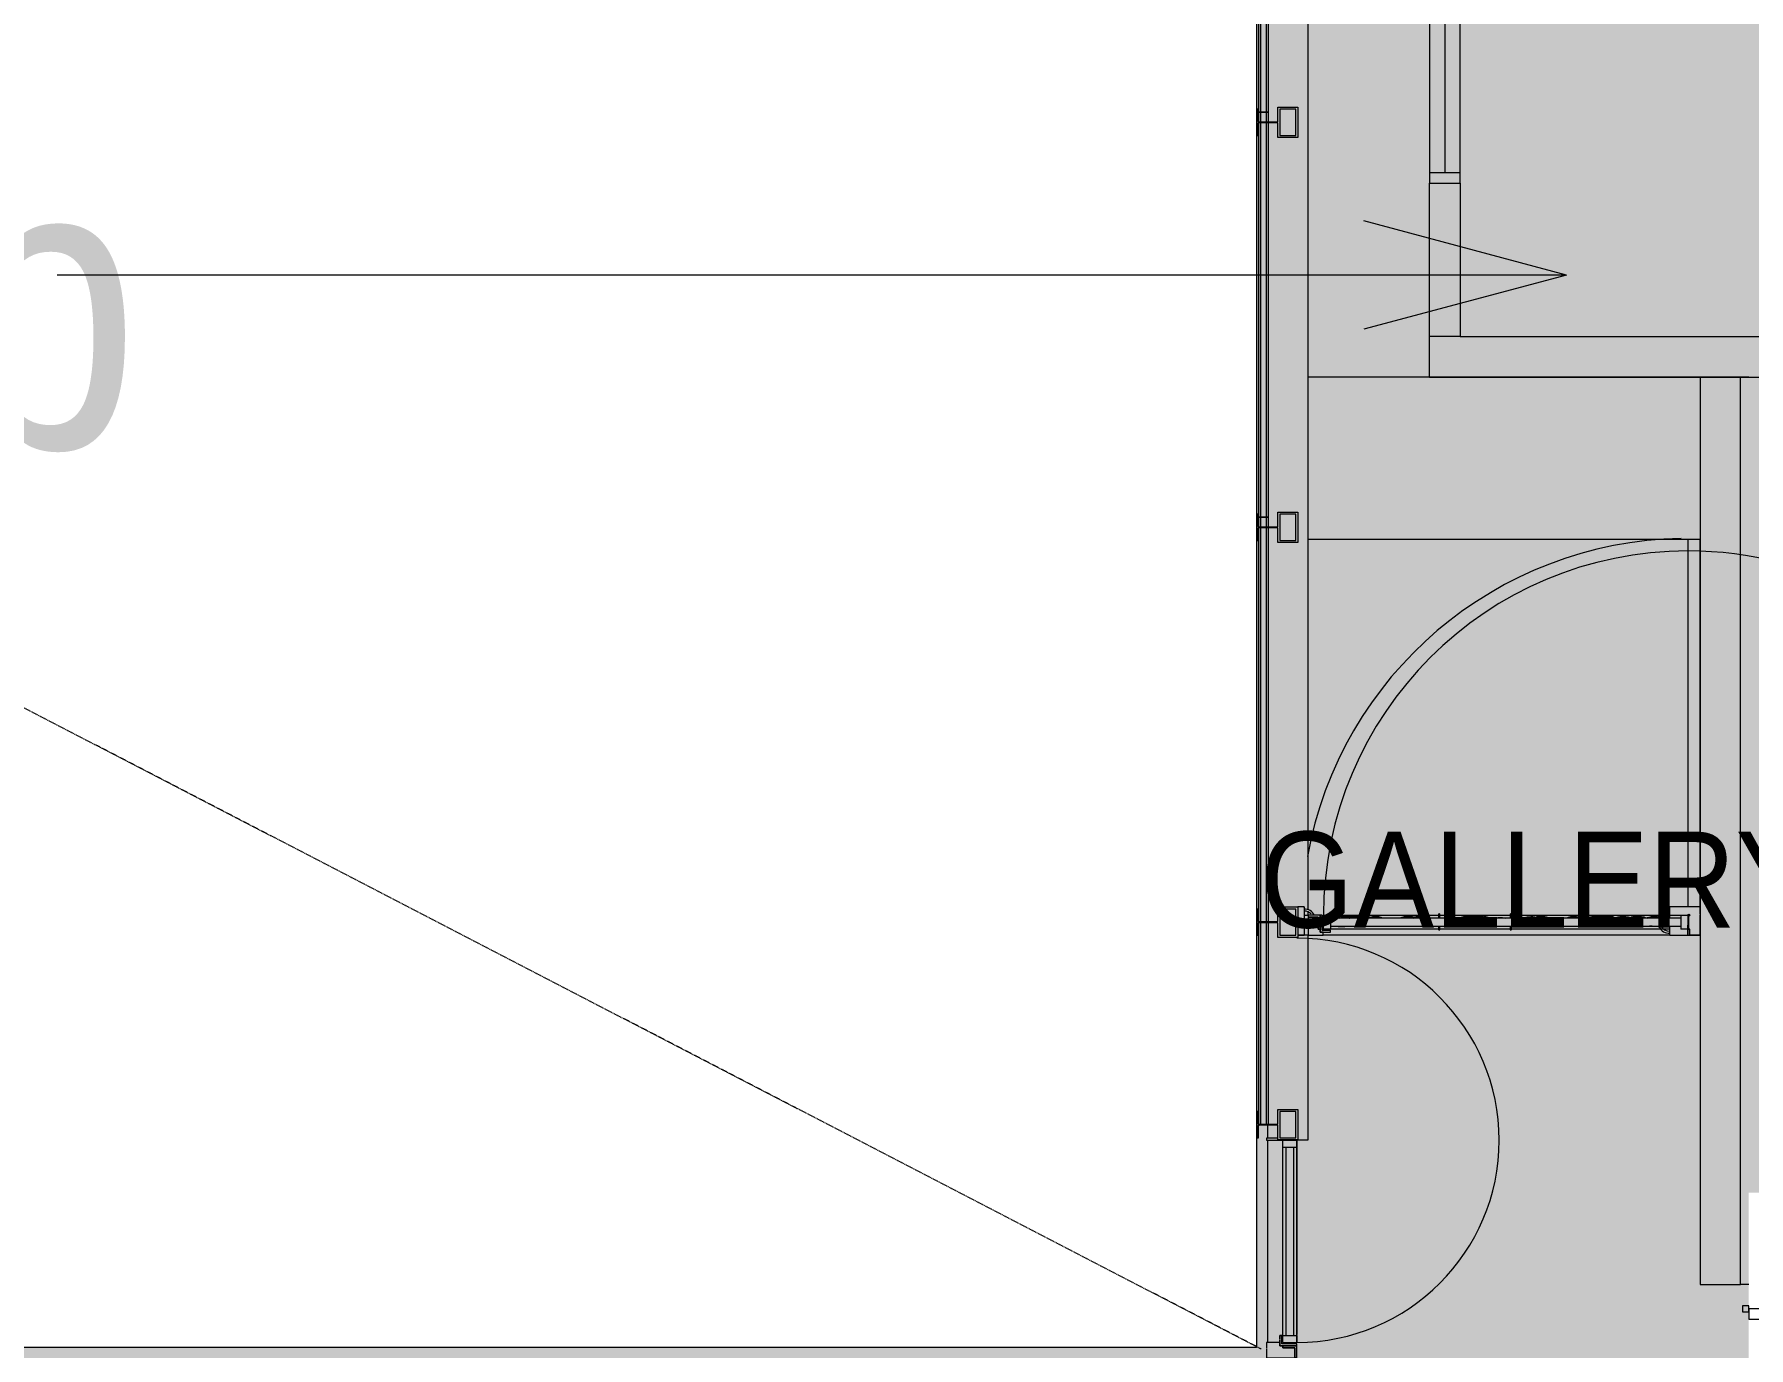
# Model space of a CAD drawing. Header units: millimetres. Extents: x 15878 to 679837, y -72324 to 391440.
# Drawn here: x 66727 to 75189, y 11631 to 18117 of the extents above; entities that cross this region are included whole.
import ezdxf

# ---------------------------------------------------------------- set-up
doc = ezdxf.new("R2010")
doc.units = ezdxf.units.MM
doc.linetypes.add('Hidden', pattern=[7.14375, 4.7625, -2.38125])
for name, color, linetype, lineweight in [('A-DETL', 90, 'Continuous', 5), ('A-DETL-GENF', 92, 'Continuous', 5), ('A-DETL-THIN', 151, 'Continuous', 5), ('A-DOOR', 31, 'Continuous', 5), ('A-DOOR-FRAM', 31, 'Continuous', 5), ('A-FLOR', 192, 'Continuous', 5), ('A-FLOR-HRAL', 11, 'Continuous', 5), ('A-GENM', 13, 'Continuous', 5), ('A-GLAZ', 151, 'Continuous', 5), ('A-WALL', 113, 'Continuous', 5), ('G-ANNO-TEXT', 231, 'Continuous', 5)]:
    doc.layers.add(name, color=color, linetype=linetype, lineweight=lineweight)
doc.styles.add('Swis721 BT', font='swiss.ttf', dxfattribs={"width": 0.9, "height": 473.035439})
doc.styles.add('Swis721 BT_1', font='swiss.ttf', dxfattribs={"width": 0.85, "height": 1419.106317})

# ---------------------------------------------------------------- blocks, each defined once
blk = doc.blocks.new('DLN-Double Door__X03_ - _M32_1800 x 2000 _WH_-16954925-1_F')
at = {"layer": 'A-DOOR', "color": 253}
for p, q in [((-850, -150), (-900, -150)), ((-900, -150), (-900, -1050)), ((-850, -1050), (-850, -150)), ((850, -150), (900, -150)), ((850, -1050), (850, -150)), ((900, -150), (900, -1050)), ((-900, -1050), (-850, -1050)), ((900, -1050), (850, -1050))]:
    blk.add_line(p, q, dxfattribs=at)
for centre, start, end in [((-900, -150), 270, 359.99228), ((900, -150), 179.5, 180.00772), ((-900, -150), 359.99228, 0.5), ((900, -150), 180.00772, 270)]:
    blk.add_arc(centre, 900, start, end, dxfattribs=at)
at = {"layer": 'A-DOOR-FRAM', "color": 253}
for p, q in [((-910, 180), (-940, 180)), ((-940, 180), (-940, 150)), ((-910, 150), (-910, 180)), ((940, 180), (910, 180)), ((910, 180), (910, 150)), ((940, 150), (940, 180)), ((-940, 150), (-910, 150)), ((-875, 150), (-925, 150)), ((-925, 150), (-925, -150)), ((-875, -100), (-875, 150)), ((875, 150), (875, -100)), ((925, 150), (875, 150)), ((910, 150), (940, 150)), ((925, -150), (925, 150)), ((-910, -150), (-940, -150)), ((-940, -150), (-940, -180)), ((-925, -150), (-900, -150)), ((-910, -180), (-910, -150)), ((-900, -150), (-900, -100)), ((-900, -100), (-875, -100)), ((875, -100), (900, -100)), ((900, -100), (900, -150)), ((900, -150), (925, -150)), ((940, -150), (910, -150)), ((910, -150), (910, -180)), ((940, -180), (940, -150)), ((-940, -180), (-910, -180)), ((910, -180), (940, -180))]:
    blk.add_line(p, q, dxfattribs=at)
blk = doc.blocks.new('DLN_Window_Nx1_ - 4700 x 2000 _WH_-5937139-1_F')
at = {"layer": 'A-GLAZ', "color": 253}
for p, q in [((2350, 75), (-2350, 75)), ((-2350, 75), (-2350, -75)), ((-2300, -75), (-2300, 75)), ((2300, -75), (2300, 75)), ((2350, -75), (2350, 75)), ((-2350, -75), (2350, -75)), ((2300, 0), (-2300, 0))]:
    blk.add_line(p, q, dxfattribs=at)
blk = doc.blocks.new('Railing - T PROFILE-12688524-1_F')
at = {"layer": 'A-FLOR-HRAL'}
for p, q in [((8, -8.5), (3, -8.5)), ((3, -8.5), (3, -141.5)), ((8, -68.3), (8, -8.5)), ((8, -141.5), (8, -82.5)), ((105, -72.5), (12.9, -72.5)), ((13, -77.5), (105, -77.5)), ((205, 0), (105, 0)), ((105, 0), (105, -72.5)), ((105, -77.5), (105, -150)), ((115, -10), (195, -10)), ((115, -140), (115, -10)), ((195, -10), (195, -140)), ((205, -150), (205, 0)), ((3, -141.5), (8, -141.5)), ((105, -150), (205, -150)), ((195, -140), (115, -140))]:
    blk.add_line(p, q, dxfattribs=at)
for centre, start, end in [((12.9, -67.5), 189.29526, 270), ((13, -82.5), 90, 180)]:
    blk.add_arc(centre, 5, start, end, dxfattribs=at)
blk = doc.blocks.new('Railing - Railing-12128899-1_F')
at = {"extrusion": (0, 0, -1), "zscale": -1, "rotation": 180}
blk.add_blockref('Railing - T PROFILE-12688524-1_F', (-72759.3, 13657.5), dxfattribs=at)
blk = doc.blocks.new('Railing - T PROFILE-16174661-1_F')
at = {"layer": 'A-FLOR-HRAL'}
for p, q in [((8, -8.5), (3, -8.5)), ((3, -8.5), (3, -141.5)), ((8, -68.3), (8, -8.5)), ((8, -141.5), (8, -82.5)), ((105, -72.5), (12.9, -72.5)), ((13, -77.5), (105, -77.5)), ((205, 0), (105, 0)), ((105, 0), (105, -72.5)), ((105, -77.5), (105, -150)), ((115, -10), (195, -10)), ((115, -140), (115, -10)), ((195, -10), (195, -140)), ((205, -150), (205, 0)), ((3, -141.5), (8, -141.5)), ((105, -150), (205, -150)), ((195, -140), (115, -140))]:
    blk.add_line(p, q, dxfattribs=at)
for centre, start, end in [((12.9, -67.5), 189.29526, 270), ((13, -82.5), 90, 180)]:
    blk.add_arc(centre, 5, start, end, dxfattribs=at)
blk = doc.blocks.new('Railing - Railing-12128933-1_F')
at = {"layer": 'A-FLOR-HRAL'}
for p, q in [((72769.3, 15732.5), (72769.3, 13732.5)), ((72769.3, 15732.5), (72779.3, 15732.5)), ((72809.3, 15732.5), (72779.3, 15732.5)), ((72779.3, 15732.5), (72779.3, 15684.6)), ((72779.3, 15680), (72779.3, 13734.6)), ((72809.3, 15685), (72809.3, 15732.5)), ((72809.3, 15732.5), (72819.3, 15732.5)), ((72809.3, 13735), (72809.3, 15680)), ((72819.3, 15685), (72819.3, 15732.5)), ((72819.3, 13735), (72819.3, 15680)), ((72771.9, 13732.5), (72769.3, 13732.5))]:
    blk.add_line(p, q, dxfattribs=at)
at = {"extrusion": (0, 0, -1), "zscale": -1, "rotation": 180}
blk.add_blockref('Railing - T PROFILE-16174661-1_F', (-72759.3, 15607.5), dxfattribs=at)
blk = doc.blocks.new('Railing - Railing-12129025-1_F')
at = {"layer": 'A-FLOR-HRAL'}
for p, q in [((72769.3, 17732.5), (72769.3, 15732.5)), ((72769.3, 17732.5), (72779.3, 17732.5)), ((72809.3, 17732.5), (72779.3, 17732.5)), ((72779.3, 17732.5), (72779.3, 17684.6)), ((72809.3, 17685), (72809.3, 17732.5)), ((72809.3, 17732.5), (72819.3, 17732.5)), ((72819.3, 17685), (72819.3, 17732.5)), ((72779.3, 17680), (72779.3, 15732.5)), ((72809.3, 15732.5), (72809.3, 17680)), ((72819.3, 15732.5), (72819.3, 17680)), ((72779.3, 15732.5), (72769.3, 15732.5)), ((72779.3, 15732.5), (72809.3, 15732.5)), ((72819.3, 15732.5), (72809.3, 15732.5))]:
    blk.add_line(p, q, dxfattribs=at)
at = {"extrusion": (0, 0, -1), "zscale": -1, "rotation": 180}
blk.add_blockref('Railing - T PROFILE-16174661-1_F', (-72759.3, 17607.5), dxfattribs=at)
blk = doc.blocks.new('Railing - Railing-12129047-1_F')
at = {"layer": 'A-FLOR-HRAL'}
for p, q in [((72769.3, 19732.5), (72769.3, 17732.5)), ((72769.3, 19732.5), (72779.3, 19732.5)), ((72809.3, 19732.5), (72779.3, 19732.5)), ((72779.3, 19732.5), (72779.3, 19684.6)), ((72809.3, 19685), (72809.3, 19732.5)), ((72809.3, 19732.5), (72819.3, 19732.5)), ((72819.3, 19685), (72819.3, 19732.5)), ((72779.3, 19680), (72779.3, 17732.5)), ((72809.3, 17732.5), (72809.3, 19680)), ((72819.3, 17732.5), (72819.3, 19680)), ((72779.3, 17732.5), (72769.3, 17732.5)), ((72779.3, 17732.5), (72809.3, 17732.5)), ((72819.3, 17732.5), (72809.3, 17732.5))]:
    blk.add_line(p, q, dxfattribs=at)
at = {"extrusion": (0, 0, -1), "zscale": -1, "rotation": 180}
blk.add_blockref('Railing - T PROFILE-16174661-1_F', (-72759.3, 19607.5), dxfattribs=at)
blk = doc.blocks.new('DLN_Gate Door-01 - DLN_Gate Door-01-12661798-1_F')
at = {"layer": 'A-DOOR', "color": 253}
for p, q in [((-529.7, 75), (-575, 75)), ((-575, 75), (-575, -65)), ((-500, 75), (-526.5, 75)), ((-515, -5), (-515, 10)), ((-515, 10), (-500, 10)), ((-487.3, 10), (-515, 10)), ((-515, 10), (-515, -75)), ((-515, -75), (-515, 0)), ((-505, 10), (-487.3, 10)), ((-505, -75), (-505, 0)), ((-505, 0), (-484.1, 0)), ((-505, -75), (-505, 0)), ((-505, 0), (-484.1, 0)), ((-500, 10), (-500, 75)), ((-484.1, 10), (-465, 10)), ((-465, 10), (-484.1, 10)), ((-484.1, 0), (-465, 0)), ((-484.1, 0), (-465, 0)), ((-465, 10), (-465, 0)), ((-465, 0), (-465, 10)), ((500, 75), (500, 0)), ((510, 75), (500, 75)), ((500, 75), (500, -5)), ((500, -75), (500, 0)), ((500, -75), (500, 0)), ((510, 20), (510, 75)), ((-575, -65), (-525, -65)), ((-575, -75), (-575, -65)), ((-575, -65), (-525, -65)), ((-575, -65), (-575, -75)), ((-525, -65), (-575, -65)), ((-575, -75), (-515, -75)), ((-525, -5), (-515, -5)), ((-525, -65), (-525, -5)), ((-525, -65), (-525, -5)), ((-525, -5), (-515, -5)), ((-515, -5), (-525, -5)), ((-525, -5), (-525, -65)), ((-515, -75), (-515, -5)), ((-515, -75), (-505, -75)), ((-500, -5), (-484.1, -5)), ((-500, -5), (-500, -75)), ((-465, -75), (-500, -75)), ((-498.8, -75), (500, -75)), ((-482.6, -5), (-465, -5)), ((-465, -5), (465, -5)), ((-465, -5), (-465, -75)), ((465, -20), (-465, -20)), ((-465, -60), (465, -60)), ((465, -75), (-460.5, -75)), ((465, -5), (500, -5)), ((465, -5), (465, -75)), ((500, -75), (465, -75)), ((500, -5), (500, -75))]:
    blk.add_line(p, q, dxfattribs=at)
blk.add_arc((499.4, -75), 998.2, 180, 360, dxfattribs=at)
blk = doc.blocks.new('Railing - Railing-12298045-1_F')
at = {"layer": 'A-FLOR-HRAL'}
for p, q in [((72769.3, 13732.5), (72769.3, 12732.5)), ((72769.3, 13732.5), (72771.9, 13732.5)), ((72779.3, 13730), (72779.3, 12734.6)), ((72809.3, 12735), (72809.3, 13730)), ((72819.3, 12735), (72819.3, 13730)), ((72771.9, 12732.5), (72769.3, 12732.5))]:
    blk.add_line(p, q, dxfattribs=at)
blk = doc.blocks.new('Railing - T PROFILE-V157-1_F')
at = {"layer": 'A-FLOR-HRAL'}
for p, q in [((8, -8.5), (3, -8.5)), ((3, -8.5), (3, -141.5)), ((8, -68.3), (8, -8.5)), ((8, -141.5), (8, -82.5)), ((105, -72.5), (12.9, -72.5)), ((13, -77.5), (105, -77.5)), ((205, 0), (105, 0)), ((105, 0), (105, -72.5)), ((105, -77.5), (105, -150)), ((115, -10), (195, -10)), ((115, -140), (115, -10)), ((195, -10), (195, -140)), ((205, -150), (205, 0)), ((3, -141.5), (8, -141.5)), ((105, -150), (205, -150)), ((195, -140), (115, -140))]:
    blk.add_line(p, q, dxfattribs=at)
for centre, start, end in [((12.9, -67.5), 189.29526, 270), ((12.9, -67.5), 189.29526, 270), ((13, -82.5), 90, 180)]:
    blk.add_arc(centre, 5, start, end, dxfattribs=at)
blk = doc.blocks.new('Railing - Railing-12588831-1_F')
at = {"extrusion": (0, 0, -1), "zscale": -1, "rotation": 180}
blk.add_blockref('Railing - T PROFILE-V157-1_F', (-72759.3, 12657.5), dxfattribs=at)
blk = doc.blocks.new('WALL MONNT D-RING - WALL MONNT D-RING-18806796-1_F')
at = {"layer": 'A-GENM', "color": 253}
for p, q in [((-70, 1985), (-70, 1955)), ((70, 1955), (-67.6, 1955)), ((67.6, 1955), (70, 1955)), ((70, 1955), (70, 1985)), ((-17.7, 1862.5), (-15.4, 1858.1)), ((-13.6, 1867.1), (-15.1, 1861.6)), ((-9.6, 1858.1), (-11.9, 1862.5)), ((-8.2, 1862), (-6.7, 1867.4)), ((-0.1, 1858.3), (3, 1862.8)), ((8.8, 1862.8), (5.7, 1858.3)), ((16.2, 1375), (14.8, 1367.2)), ((-43.7, 1290.4), (-43.7, 1285.9)), ((36.3, 1285.9), (36.3, 1290.4)), ((-43.7, 936.6), (-43.7, 932.1)), ((36.3, 932.1), (36.3, 936.6)), ((17.5, 199.3), (15.7, 193.7)), ((-70, 150), (-70, 60)), ((-70, 150), (-24.5, 150)), ((18.1, 150), (70, 150)), ((70, 0), (70, 150)), ((-70, 50), (-70, 0)), ((-67.6, 0), (-60.6, 0)), ((-60.6, 0), (-67.6, 0)), ((-60.6, 0), (30.2, 0)), ((-18.1, 0), (-60.6, 0)), ((67.6, 0), (-18.1, 0)), ((35, 0), (67.6, 0)), ((70, 0), (67.6, 0)), ((1886.7, 60), (70, 60)), ((70, 0), (1886.7, 0))]:
    blk.add_line(p, q, dxfattribs=at)
at = {"layer": 'A-GENM', "color": 253, "flags": 128}
for points in [[(13.6, 1716.7), (17, 1719.5), (19.8, 1723.8), (22, 1729.2), (23.6, 1735.8), (24.5, 1743.2), (24.6, 1751.1), (24, 1759.4), (22.7, 1767.8), (20.6, 1775.8), (18, 1783.4), (15, 1789.9)], [(15, 1781.7), (17.2, 1775.1), (19.3, 1767.1), (20.6, 1758.7), (21.2, 1750.4), (21.1, 1742.5), (20.2, 1735.1), (18.6, 1728.5), (16.4, 1723.1)], [(18.8, 1820.5), (18.7, 1812.5), (18.1, 1805.1), (17.1, 1798.6), (15.6, 1793.1)], [(15.7, 1732.4), (17.5, 1727.6), (18.8, 1721.6), (19.5, 1714.7), (19.6, 1707.2), (19.1, 1699.1), (18, 1690.9), (16.4, 1682.8)], [(14.4, 1576.2), (16.4, 1579.4), (18, 1583.9), (19.2, 1589.6), (19.8, 1596.2), (19.9, 1603.6), (19.4, 1611.5), (18.5, 1619.6), (17, 1627.7), (15.2, 1635.4)], [(15, 1415), (17.2, 1418), (18.9, 1422.4), (20.1, 1427.9), (20.8, 1434.3), (20.9, 1441.5), (20.4, 1449.3), (19.4, 1457.2), (17.8, 1465.2), (15.8, 1472.8)], [(14.2, 1412.2), (15.8, 1408.3), (16.9, 1403.2), (17.5, 1397.1), (17.6, 1390.2), (17.2, 1382.8)], [(-24.8, 1290.4), (-30.7, 1290.4), (-35.6, 1290.4), (-39.5, 1290.4), (-42.2, 1290.4), (-43.5, 1290.4), (-42.2, 1290.4), (-39.5, 1290.4), (-35.6, 1290.4), (-30.7, 1290.4), (-24.8, 1290.4)], [(-24.8, 1285.9), (-30.7, 1285.9), (-35.6, 1285.9), (-39.5, 1285.9), (-42.2, 1285.9), (-43.5, 1285.9), (-42.2, 1285.9), (-39.5, 1285.9), (-35.6, 1285.9), (-30.7, 1285.9), (-24.8, 1285.9)], [(17.3, 1290.4), (23.2, 1290.4), (28.2, 1290.4), (32.1, 1290.4), (34.8, 1290.4), (36.1, 1290.4), (34.8, 1290.4), (32.1, 1290.4), (28.2, 1290.4), (23.2, 1290.4), (17.3, 1290.4)], [(17.3, 1285.9), (23.2, 1285.9), (28.2, 1285.9), (32.1, 1285.9), (34.8, 1285.9), (36.1, 1285.9), (34.8, 1285.9), (32.1, 1285.9), (28.2, 1285.9), (23.2, 1285.9), (17.3, 1285.9)], [(15, 1226.8), (15.3, 1233.6), (15.2, 1241.6)], [(14.3, 1175.2), (17, 1168.7), (19.3, 1161.2), (21.1, 1153.2), (22.3, 1144.9), (22.8, 1136.6), (22.7, 1128.6), (21.9, 1121.1), (20.5, 1114.5), (18.6, 1108.9), (16.1, 1104.5)], [(16.1, 1120.5), (18.6, 1116.1), (20.5, 1110.5), (21.9, 1103.9), (22.7, 1096.4), (22.8, 1088.4), (22.3, 1080.1), (21.1, 1071.8), (19.3, 1063.8), (17, 1056.3), (14.3, 1049.8)], [(15.5, 1114.5), (16.9, 1121.1), (17.6, 1128.6), (17.7, 1136.6), (17.2, 1144.9), (16, 1153.2)], [(16, 1071.8), (17.2, 1080.1), (17.7, 1088.4), (17.6, 1096.4), (16.9, 1103.9), (15.5, 1110.5)], [(-24.8, 936.6), (-30.7, 936.6), (-35.6, 936.6), (-39.5, 936.6), (-42.2, 936.6), (-43.5, 936.6), (-42.2, 936.6), (-39.5, 936.6), (-35.6, 936.6), (-30.7, 936.6), (-24.8, 936.6)], [(-24.8, 932.1), (-30.7, 932.1), (-35.6, 932.1), (-39.5, 932.1), (-42.2, 932.1), (-43.5, 932.1), (-42.2, 932.1), (-39.5, 932.1), (-35.6, 932.1), (-30.7, 932.1), (-24.8, 932.1)], [(15.2, 983.4), (15.3, 991.4), (15, 998.2)], [(17.3, 936.6), (23.2, 936.6), (28.2, 936.6), (32.1, 936.6), (34.8, 936.6), (36.1, 936.6), (34.8, 936.6), (32.1, 936.6), (28.2, 936.6), (23.2, 936.6), (17.3, 936.6)], [(17.3, 932.1), (23.2, 932.1), (28.2, 932.1), (32.1, 932.1), (34.8, 932.1), (36.1, 932.1), (34.8, 932.1), (32.1, 932.1), (28.2, 932.1), (23.2, 932.1), (17.3, 932.1)], [(15, 859.9), (16.2, 852.8), (17.2, 844.6), (17.6, 836.6), (17.5, 829.1), (16.9, 822.4), (15.8, 816.6), (14.2, 812)], [(15.1, 887), (16.1, 888.8), (16.8, 892.1), (17, 896.6), (16.9, 902.4), (16.3, 909.1), (15.3, 916.5)], [(15.8, 752.2), (17.8, 759.8), (19.4, 767.8), (20.4, 775.7), (20.9, 783.5), (20.8, 790.7), (20.1, 797.1), (18.9, 802.6), (17.2, 807), (15, 810)], [(15.2, 589.6), (17, 597.3), (18.5, 605.4), (19.4, 613.5), (19.9, 621.4), (19.8, 628.8), (19.2, 635.4), (18, 641.1), (16.4, 645.6), (14.4, 648.8)], [(16.4, 540.9), (18, 532.9), (19.1, 524.9), (19.6, 517.1), (19.5, 509.7), (18.8, 503.1), (17.5, 497.5), (15.7, 493)], [(15, 425.2), (18, 431.6), (20.6, 439.2), (22.7, 447.2), (24, 455.6), (24.6, 463.9), (24.5, 471.8), (23.6, 479.2), (22, 485.8), (19.8, 491.2), (17, 495.5), (13.6, 498.3)], [(16.4, 491.9), (18.6, 486.5), (20.2, 479.9), (21.1, 472.5), (21.2, 464.6), (20.6, 456.3), (19.3, 447.9), (17.2, 439.9), (15, 433.4)], [(16.3, 275.5), (18.4, 283.2), (20, 291.4), (21.1, 299.8), (21.6, 308), (21.5, 315.9), (20.8, 323.1), (19.5, 329.4), (17.7, 334.7), (15.4, 338.6)], [(15.6, 406.9), (17.1, 401.4), (18.1, 394.9), (18.7, 387.5), (18.8, 379.5), (18.4, 371.2), (17.5, 362.9), (16.2, 354.7)], [(15, 324.1), (15.7, 317), (15.8, 309.1), (15.3, 300.9), (14.9, 297.6)], [(16.4, 246), (18, 238), (19.1, 229.7), (19.6, 221.4), (19.5, 213.4), (18.9, 206.6)]]:
    blk.add_lwpolyline(points, dxfattribs=at)
at = {"layer": 'A-GENM', "color": 253}
for centre, radius, start, end in [((0, 1955), 60, 300, 360), ((0, 1955), 50, 315, 360), ((-18.2, 60), 1908.2, 1.02277, 79.82004), ((0, 150), 60, 120, 180), ((0, 150), 50, 120, 180), ((0, 150), 50, 0, 73.43412), ((0, 150), 60, 0, 75)]:
    blk.add_arc(centre, radius, start, end, dxfattribs=at)
for points in [[(-21.5, 1861.5), (-22.1, 1863.2), (-22.6, 1864.9), (-23.1, 1866.8)], [(-17.3, 1866.8), (-16.8, 1864.9), (-16.3, 1863.1), (-15.7, 1861.5)], [(16.5, 1857.2), (15.9, 1859.2), (15.3, 1861.2), (14.7, 1863)], [(15, 1550.7), (15.1, 1552.9), (15.1, 1555), (15.1, 1557.1)], [(15.2, 1357), (17.1, 1363.3), (18.5, 1370.1), (19.5, 1376.7)], [(16.2, 882.2), (15.9, 881.9), (15.5, 881.7), (15.1, 881.6)], [(15.1, 667.9), (15.1, 670), (15.1, 672.1), (15, 674.3)], [(14.9, 184.3), (16.3, 186), (18.7, 190.1), (20.4, 195.2), (21.1, 198)]]:
    blk.add_open_spline(points, degree=3, dxfattribs=at)
for points, knots in [([(-19, 1857.4), (-18.8, 1858.9), (-18.5, 1860.8), (-18.1, 1862.7), (-18, 1863.2)], [2.2439948, 2.2439948, 2.2439948, 2.2439948, 2.3561945, 2.3935944, 2.3935944, 2.3935944, 2.3935944]), ([(-11.1, 1863.5), (-11.2, 1863.1), (-11.6, 1861.2), (-11.9, 1859.3), (-12.1, 1857.7)], [-2.3935944, -2.3935944, -2.3935944, -2.3935944, -2.3561945, -2.2439948, -2.2439948, -2.2439948, -2.2439948]), ([(8.7, 1864.9), (8.1, 1863.6), (7.2, 1861.9), (6.3, 1860.3), (6.1, 1859.9)], [-0.8975979, -0.8975979, -0.8975979, -0.8975979, -0.7853982, -0.7479983, -0.7479983, -0.7479983, -0.7479983]), ([(11.9, 1859.9), (12.1, 1860.3), (13, 1861.9), (13.9, 1863.6), (14.5, 1864.9)], [0.7479983, 0.7479983, 0.7479983, 0.7479983, 0.7853982, 0.8975979, 0.8975979, 0.8975979, 0.8975979]), ([(-24.5, 1792.4), (-24.6, 1791.9), (-25.7, 1788.2), (-27.8, 1776.9), (-27.2, 1763), (-25.5, 1753.5), (-25.3, 1752.3)], [-2.3935944, -2.3935944, -2.3935944, -2.3935944, -2.3561945, -2.0943951, -1.5707963, -1.4959965, -1.4959965, -1.4959965, -1.4959965]), ([(15.4, 1713.7), (17.1, 1715.3), (20.4, 1719.6), (23.8, 1728.2), (25.7, 1739), (26.1, 1751.1), (24.8, 1763.6), (22, 1776), (18.5, 1785.7), (15.9, 1791), (14.9, 1792.8)], [-5.983986, -5.983986, -5.983986, -5.983986, -5.759587, -5.497787, -5.235988, -4.974188, -4.712389, -4.45059, -4.18879, -4.039191, -4.039191, -4.039191, -4.039191]), ([(15, 1783.8), (16.1, 1785.4), (18.2, 1789.6), (20.5, 1798.1), (21.7, 1808.9), (21.9, 1817.5), (21.8, 1822.2), (21.7, 1822.8)], [-5.983986, -5.983986, -5.983986, -5.983986, -5.759587, -5.497787, -5.235988, -4.974188, -4.936788, -4.936788, -4.936788, -4.936788]), ([(15.1, 1798.6), (15.4, 1798.2), (17.6, 1795), (21.3, 1788), (25.4, 1776.7), (28.2, 1764.3), (29.4, 1751.8), (29.1, 1739.7), (27.2, 1728.9), (23.6, 1719.8), (19.2, 1714.5), (16.1, 1712.2), (15.1, 1711.7)], [3.889591, 3.889591, 3.889591, 3.889591, 3.926991, 4.18879, 4.45059, 4.712389, 4.974188, 5.235988, 5.497787, 5.759587, 6.021386, 6.133586, 6.133586, 6.133586, 6.133586]), ([(16.8, 1671.5), (19.3, 1678.8), (23.1, 1695.3), (23.7, 1715.6), (21.6, 1728.8), (18.9, 1736.5), (16.3, 1739.8), (14.9, 1741)], [1.047198, 1.047198, 1.047198, 1.047198, 1.570796, 2.094395, 2.356194, 2.617994, 2.842393, 2.842393, 2.842393, 2.842393]), ([(15.3, 1731.8), (15.4, 1731.4), (16.3, 1728), (17.9, 1717.6), (17.5, 1704.3), (16.2, 1694.9), (16, 1693.7)], [-2.3935944, -2.3935944, -2.3935944, -2.3935944, -2.3561945, -2.0943951, -1.5707963, -1.4959965, -1.4959965, -1.4959965, -1.4959965]), ([(-25, 1671.5), (-25.3, 1675.1), (-25.4, 1679.4), (-25.2, 1684), (-25.2, 1684.5)], [-5.2359878, -5.2359878, -5.2359878, -5.2359878, -4.9741884, -4.9367885, -4.9367885, -4.9367885, -4.9367885]), ([(14.7, 1579.2), (14.8, 1579.6), (15.6, 1582.8), (16.6, 1589.6), (16.8, 1600.7), (16.1, 1609.9), (15.4, 1615.1), (15.3, 1616.3)], [-5.5351871, -5.5351871, -5.5351871, -5.5351871, -5.4977871, -5.2359878, -4.9741884, -4.712389, -4.6375892, -4.6375892, -4.6375892, -4.6375892]), ([(15.4, 1644.8), (16.1, 1642.8), (18, 1637.2), (20.5, 1627.1), (22.4, 1614.9), (23.3, 1602.9), (23.1, 1591.7), (21.7, 1582.2), (19.3, 1575.1), (16.9, 1572.1), (15.7, 1571.1)], [4.039191, 4.039191, 4.039191, 4.039191, 4.18879, 4.45059, 4.712389, 4.974188, 5.235988, 5.497787, 5.759587, 5.983986, 5.983986, 5.983986, 5.983986]), ([(14.7, 1413), (15.4, 1414.6), (16.9, 1418.9), (18.2, 1427.3), (18.5, 1438.1), (17.6, 1449.4), (16.3, 1456.8), (15.6, 1460.2)], [-5.684787, -5.684787, -5.684787, -5.684787, -5.497787, -5.235988, -4.974188, -4.712389, -4.48799, -4.48799, -4.48799, -4.48799]), ([(16, 1481.9), (16.8, 1480), (18.8, 1474.4), (21.5, 1464.5), (23.6, 1452.5), (24.6, 1440.7), (24.4, 1429.8), (22.9, 1420.6), (20.1, 1413.3), (17.1, 1410.2), (15.2, 1409), (14.9, 1408.9)], [4.039191, 4.039191, 4.039191, 4.039191, 4.18879, 4.45059, 4.712389, 4.974188, 5.235988, 5.497787, 5.759587, 6.021386, 6.069704, 6.069704, 6.069704, 6.069704]), ([(20.3, 1383.3), (20.9, 1389.9), (21.1, 1399.8), (19.4, 1410.5), (17.5, 1415.5), (16.1, 1417.5), (15.7, 1417.9)], [1.645596, 1.645596, 1.645596, 1.645596, 2.094395, 2.356194, 2.617994, 2.692794, 2.692794, 2.692794, 2.692794]), ([(-25.1, 1290.4), (-26, 1290.4), (-30.4, 1290.4), (-36.7, 1290.4), (-39.7, 1290.4), (-36.7, 1290.4), (-30.4, 1290.4), (-26, 1290.4), (-25.1, 1290.4)], [-2.443461, -2.443461, -2.443461, -2.443461, -2.356194, -1.963495, -1.570796, -1.178097, -0.785398, -0.698132, -0.698132, -0.698132, -0.698132]), ([(-25.1, 1285.9), (-26, 1285.9), (-30.4, 1285.9), (-36.7, 1285.9), (-39.7, 1285.9), (-36.7, 1285.9), (-30.4, 1285.9), (-26, 1285.9), (-25.1, 1285.9)], [0.698132, 0.698132, 0.698132, 0.698132, 0.785398, 1.178097, 1.570796, 1.963495, 2.356194, 2.443461, 2.443461, 2.443461, 2.443461]), ([(12.5, 1290.4), (13.2, 1290.4), (15.8, 1290.4), (22.1, 1290.4), (29.3, 1290.4), (32.3, 1290.4), (29.3, 1290.4), (22.1, 1290.4), (15.8, 1290.4), (13.2, 1290.4), (12.5, 1290.4)], [-5.759587, -5.759587, -5.759587, -5.759587, -5.694137, -5.497787, -5.105088, -4.712389, -4.31969, -3.926991, -3.730641, -3.665191, -3.665191, -3.665191, -3.665191]), ([(12.5, 1285.9), (13.2, 1285.9), (15.8, 1285.9), (22.1, 1285.9), (29.3, 1285.9), (32.3, 1285.9), (29.3, 1285.9), (22.1, 1285.9), (15.8, 1285.9), (13.2, 1285.9), (12.5, 1285.9)], [3.665191, 3.665191, 3.665191, 3.665191, 3.730641, 3.926991, 4.31969, 4.712389, 5.105088, 5.497787, 5.694137, 5.759587, 5.759587, 5.759587, 5.759587]), ([(15.2, 1262.3), (15.8, 1260.2), (16.9, 1254.8), (18.3, 1241.3), (17.9, 1224.9), (16.4, 1213.2), (15.9, 1209.8)], [-2.543194, -2.543194, -2.543194, -2.543194, -2.356194, -2.094395, -1.570796, -1.346397, -1.346397, -1.346397, -1.346397]), ([(14.4, 1096.7), (15.3, 1097.3), (18.1, 1099.5), (21.9, 1105.1), (25.1, 1114.3), (26.8, 1125.3), (27.1, 1137.4), (26, 1150), (23.5, 1162.2), (19.9, 1173.5), (16.6, 1180.3), (14.7, 1183.5), (14.4, 1183.9)], [-6.133586, -6.133586, -6.133586, -6.133586, -6.021386, -5.759587, -5.497787, -5.235988, -4.974188, -4.712389, -4.45059, -4.18879, -3.926991, -3.889591, -3.889591, -3.889591, -3.889591]), ([(14.4, 1041.1), (14.7, 1041.5), (16.6, 1044.7), (19.9, 1051.5), (23.5, 1062.8), (26, 1075), (27.1, 1087.6), (26.8, 1099.7), (25.1, 1110.7), (21.9, 1119.9), (18.1, 1125.4), (15.3, 1127.8), (14.4, 1128.3)], [3.889591, 3.889591, 3.889591, 3.889591, 3.926991, 4.18879, 4.45059, 4.712389, 4.974188, 5.235988, 5.497787, 5.759587, 6.021386, 6.133586, 6.133586, 6.133586, 6.133586]), ([(14.7, 1173), (16.1, 1169.6), (18.5, 1162.2), (20.9, 1150), (22, 1137.4), (21.7, 1125.3), (20, 1114.4), (17.6, 1107.3), (15.8, 1104), (15.4, 1103.4)], [4.193332, 4.193332, 4.193332, 4.193332, 4.45059, 4.712389, 4.974188, 5.235988, 5.497787, 5.759587, 5.834386, 5.834386, 5.834386, 5.834386]), ([(15.4, 1121.7), (15.8, 1121), (17.6, 1117.7), (20, 1110.7), (21.7, 1099.7), (22, 1087.6), (20.9, 1075), (18.5, 1062.8), (16.1, 1055.2), (14.7, 1051.8)], [-5.834386, -5.834386, -5.834386, -5.834386, -5.759587, -5.497787, -5.235988, -4.974188, -4.712389, -4.45059, -4.18879, -4.18879, -4.18879, -4.18879]), ([(-25.1, 936.6), (-26, 936.6), (-30.4, 936.6), (-36.7, 936.6), (-39.7, 936.6), (-36.7, 936.6), (-30.4, 936.6), (-26, 936.6), (-25.1, 936.6)], [-2.443461, -2.443461, -2.443461, -2.443461, -2.356194, -1.963495, -1.570796, -1.178097, -0.785398, -0.698132, -0.698132, -0.698132, -0.698132]), ([(-25.1, 932.1), (-26, 932.1), (-30.4, 932.1), (-36.7, 932.1), (-39.7, 932.1), (-36.7, 932.1), (-30.4, 932.1), (-26, 932.1), (-25.1, 932.1)], [0.698132, 0.698132, 0.698132, 0.698132, 0.785398, 1.178097, 1.570796, 1.963495, 2.356194, 2.443461, 2.443461, 2.443461, 2.443461]), ([(12.5, 936.6), (13.2, 936.6), (15.8, 936.6), (22.1, 936.6), (29.3, 936.6), (32.3, 936.6), (29.3, 936.6), (22.1, 936.6), (15.8, 936.6), (13.2, 936.6), (12.5, 936.6)], [-5.759587, -5.759587, -5.759587, -5.759587, -5.694137, -5.497787, -5.105088, -4.712389, -4.31969, -3.926991, -3.730641, -3.665191, -3.665191, -3.665191, -3.665191]), ([(12.5, 932.1), (13.2, 932.1), (15.8, 932.1), (22.1, 932.1), (29.3, 932.1), (32.3, 932.1), (29.3, 932.1), (22.1, 932.1), (15.8, 932.1), (13.2, 932.1), (12.5, 932.1)], [3.665191, 3.665191, 3.665191, 3.665191, 3.730641, 3.926991, 4.31969, 4.712389, 5.105088, 5.497787, 5.694137, 5.759587, 5.759587, 5.759587, 5.759587]), ([(15.9, 1015.2), (16.4, 1011.8), (17.9, 1000.1), (18.3, 983.7), (16.9, 970.2), (15.8, 964.8), (15.2, 962.7)], [1.346397, 1.346397, 1.346397, 1.346397, 1.570796, 2.094395, 2.356194, 2.543194, 2.543194, 2.543194, 2.543194]), ([(15.1, 927.5), (16, 922.9), (17.4, 914.3), (18.7, 902.8), (19, 893.3), (18.4, 887.2), (17.4, 883.7), (16.6, 882.6), (16.2, 882.2)], [1.795196, 1.795196, 1.795196, 1.795196, 2.094395, 2.356194, 2.617994, 2.879793, 3.010693, 3.141593, 3.141593, 3.141593, 3.141593]), ([(15.8, 806.1), (16.1, 806.6), (17.5, 809.2), (19.4, 815), (21.2, 827.9), (20.6, 848.1), (17.4, 864.6), (15.2, 872)], [-2.692794, -2.692794, -2.692794, -2.692794, -2.617994, -2.356194, -2.094395, -1.570796, -1.047198, -1.047198, -1.047198, -1.047198]), ([(15.6, 764.8), (16.3, 768.2), (17.6, 775.6), (18.5, 786.9), (18.2, 797.7), (16.9, 806.1), (15.4, 810.5), (14.7, 812)], [4.48799, 4.48799, 4.48799, 4.48799, 4.712389, 4.974188, 5.235988, 5.497787, 5.684787, 5.684787, 5.684787, 5.684787]), ([(14.8, 816.1), (15.2, 815.9), (17.1, 814.9), (20.1, 811.6), (22.9, 804.4), (24.4, 795.2), (24.6, 784.3), (23.6, 772.5), (21.5, 760.5), (18.8, 750.6), (16.8, 745), (16, 743.1)], [-6.069704, -6.069704, -6.069704, -6.069704, -6.021386, -5.759587, -5.497787, -5.235988, -4.974188, -4.712389, -4.45059, -4.18879, -4.039191, -4.039191, -4.039191, -4.039191]), ([(15.3, 608.7), (15.4, 609.9), (16.1, 615.1), (16.8, 624.3), (16.6, 635.4), (15.6, 642.2), (14.8, 645.4), (14.7, 645.8)], [4.6375892, 4.6375892, 4.6375892, 4.6375892, 4.712389, 4.9741884, 5.2359878, 5.4977871, 5.5351871, 5.5351871, 5.5351871, 5.5351871]), ([(15.7, 654), (17, 653), (19.3, 649.9), (21.7, 642.8), (23.1, 633.3), (23.3, 622.1), (22.4, 610.1), (20.5, 597.9), (18, 587.8), (16.1, 582.2), (15.4, 580.2)], [-5.983986, -5.983986, -5.983986, -5.983986, -5.759587, -5.497787, -5.235988, -4.974188, -4.712389, -4.45059, -4.18879, -4.039191, -4.039191, -4.039191, -4.039191]), ([(-25.2, 541.6), (-25.2, 542.1), (-25.4, 546.5), (-25.3, 550.7), (-25, 554.2)], [4.9367885, 4.9367885, 4.9367885, 4.9367885, 4.9741884, 5.2359878, 5.2359878, 5.2359878, 5.2359878]), ([(14.9, 484.6), (16.3, 485.7), (18.9, 488.8), (21.6, 495.9), (23.7, 508.6), (23.1, 528.3), (19.3, 544.5), (16.8, 551.8)], [-2.842393, -2.842393, -2.842393, -2.842393, -2.617994, -2.356194, -2.094395, -1.570796, -1.047198, -1.047198, -1.047198, -1.047198]), ([(16, 529.3), (16.2, 528.1), (17.5, 519), (18, 506), (16.3, 496.1), (15.4, 492.9), (15.3, 492.5)], [1.4959965, 1.4959965, 1.4959965, 1.4959965, 1.5707963, 2.0943951, 2.3561945, 2.3935944, 2.3935944, 2.3935944, 2.3935944]), ([(-25.3, 462.7), (-25.5, 461.5), (-27.2, 452), (-27.8, 438.1), (-25.7, 426.8), (-24.6, 423.1), (-24.5, 422.6)], [1.4959965, 1.4959965, 1.4959965, 1.4959965, 1.5707963, 2.0943951, 2.3561945, 2.3935944, 2.3935944, 2.3935944, 2.3935944]), ([(14.9, 422.2), (15.9, 424), (18.5, 429.3), (22, 439), (24.8, 451.4), (26.1, 463.9), (25.7, 476), (23.8, 486.8), (20.4, 495.5), (17.1, 499.6), (15.4, 501.2)], [4.039191, 4.039191, 4.039191, 4.039191, 4.18879, 4.45059, 4.712389, 4.974188, 5.235988, 5.497787, 5.759587, 5.983986, 5.983986, 5.983986, 5.983986]), ([(15, 503.2), (16.1, 502.7), (19.3, 500.6), (23.6, 495.1), (27.2, 486.1), (29.1, 475.3), (29.4, 463.2), (28.2, 450.7), (25.4, 438.3), (21.3, 426.9), (17.6, 420), (15.4, 416.8), (15.1, 416.4)], [-6.133586, -6.133586, -6.133586, -6.133586, -6.021386, -5.759587, -5.497787, -5.235988, -4.974188, -4.712389, -4.45059, -4.18879, -3.926991, -3.889591, -3.889591, -3.889591, -3.889591]), ([(13.9, 346.1), (14.7, 345.6), (17.3, 343.8), (20.8, 338.8), (23.6, 330.2), (25.2, 319.7), (25.5, 307.8), (24.5, 295.3), (22.3, 282.8), (18.9, 271.2), (15.9, 264), (14.1, 260.6), (13.9, 260.2)], [-6.133586, -6.133586, -6.133586, -6.133586, -6.021386, -5.759587, -5.497787, -5.235988, -4.974188, -4.712389, -4.45059, -4.18879, -3.926991, -3.889591, -3.889591, -3.889591, -3.889591]), ([(14.7, 337), (15.3, 338.8), (17, 344.2), (19.3, 354), (21.1, 366.4), (22, 379), (21.7, 391.1), (20.5, 401.9), (18.3, 410.5), (16.1, 414.5), (15, 416.1)], [4.039191, 4.039191, 4.039191, 4.039191, 4.18879, 4.45059, 4.712389, 4.974188, 5.235988, 5.497787, 5.759587, 5.983986, 5.983986, 5.983986, 5.983986]), ([(23, 210.3), (23.6, 218), (23.1, 234.9), (18.8, 253.4), (15.3, 261.9), (14.5, 263.7)], [-2.094395, -2.094395, -2.094395, -2.094395, -1.570796, -1.047198, -0.897598, -0.897598, -0.897598, -0.897598]), ([(15, 279.1), (15.5, 280.7), (16.9, 286.3), (18.7, 296.4), (19.7, 308.9), (19.4, 320.8), (18, 330.3), (16.5, 335.5), (15.7, 337.4)], [4.339022, 4.339022, 4.339022, 4.339022, 4.45059, 4.712389, 4.974188, 5.235988, 5.497787, 5.684787, 5.684787, 5.684787, 5.684787]), ([(-25.2, 235.8), (-25.2, 236.4), (-25.4, 241.1), (-25.3, 245.7), (-25, 249.5)], [4.9367885, 4.9367885, 4.9367885, 4.9367885, 4.9741884, 5.2359878, 5.2359878, 5.2359878, 5.2359878]), ([(16.5, 203.9), (16.2, 202.4), (15.9, 200.4), (15.4, 198.5), (15.3, 198)], [2.2439948, 2.2439948, 2.2439948, 2.2439948, 2.3561945, 2.3935944, 2.3935944, 2.3935944, 2.3935944]), ([(16, 238.3), (16.2, 237.1), (17.5, 227.7), (17.8, 218), (17.2, 210.3)], [1.4959965, 1.4959965, 1.4959965, 1.4959965, 1.5707963, 2.0943951, 2.0943951, 2.0943951, 2.0943951])]:
    blk.add_open_spline(points, degree=3, knots=knots, dxfattribs=at)
blk = doc.blocks.new('DLN_Gate Door-02 - DLN_Gate Door-01 2-18994374-1_F')
at = {"layer": 'A-DOOR', "color": 253}
for p, q in [((-1375, 50), (-1375, 40)), ((-1315, 50), (-1375, 50)), ((-1375, 50), (-1375, 40)), ((-1375, 40), (-1325, 40)), ((-1325, 40), (-1375, 40)), ((-1375, 40), (-1375, -50)), ((-1375, 40), (-1325, 40)), ((-1325, 40), (-1325, -20)), ((-1325, -20), (-1325, 40)), ((-1325, 40), (-1325, -20)), ((-1315, 50), (-1315, -25)), ((-1305, 50), (-1315, 50)), ((-1315, 50), (-1315, -35)), ((-1315, -20), (-1315, 50)), ((-1305, 50), (-1305, -25)), ((-1305, -25), (-1305, 50)), ((-1300, 50), (-1265, 50)), ((-1300, 50), (-1300, -20)), ((-1298.8, 50), (500, 50)), ((-1265, 50), (410, 50)), ((-1265, 50), (-1265, -20)), ((465, 35), (-1265, 35)), ((465, 50), (500, 50)), ((465, 50), (465, -20)), ((500, 50), (500, 0)), ((500, 50), (500, 0)), ((500, 50), (500, -20)), ((500, -50), (500, 0)), ((505, -20), (505, 45)), ((-1375, -50), (-1300, -50)), ((-1325, -20), (-1315, -20)), ((-1315, -20), (-1325, -20)), ((-1325, -20), (-1315, -20)), ((-1315, -35), (-1315, -20)), ((-1300, -35), (-1315, -35)), ((-1315, -35), (-1265, -35)), ((-1305, -25), (-1265, -25)), ((-1265, -25), (-1305, -25)), ((-1305, -35), (-1265, -35)), ((-1265, -20), (-1300, -20)), ((-1300, -50), (-1300, -35)), ((-1265, -5), (465, -5)), ((365.7, -20), (-1265, -20)), ((-1265, -35), (-1265, -25)), ((-1265, -35), (-1265, -25)), ((410, -20), (370, -20)), ((500, -20), (465, -20)), ((510, -20), (500, -20)), ((500, -20), (500, -50)), ((500, -50), (510, -50)), ((502.5, -20), (507.5, -20)), ((510, -50), (510, -20))]:
    blk.add_line(p, q, dxfattribs=at)
for radius in [5, 4, 2.5]:
    blk.add_circle((505, 50), radius, dxfattribs=at)
for start, end in [(90, 180), (32.88723, 89.87206), (0, 32.88723)]:
    blk.add_arc((499.4, 50), 1798.2, start, end, dxfattribs=at)

msp = doc.modelspace()

# ---------------------------------------------------------------- hatches: boundary and pattern name
at = {"layer": 'A-DETL-GENF', "transparency": 33554585}
h = msp.add_hatch(color=253, dxfattribs=at)
h.paths.add_polyline_path([(46321.9, 8157.5), (49101.8, 8157.5), (49101.8, 9357.5), (49901.8, 9357.5), (49901.8, 8157.5), (57914.3, 8157.5), (57914.3, 9357.5), (58714.3, 9357.5), (58714.3, 8157.5), (66726.8, 8157.5), (66726.8, 9357.5), (67526.8, 9357.5), (67526.8, 8157.5), (75189.3, 8157.5), (75189.3, 12397.5), (76389.3, 12397.5), (76389.3, 18324.2), (78164.3, 18324.2), (78164.3, 21140.5), (76389.3, 21140.5), (76401.8, 27067.5), (75189.3, 27067.5), (75189.3, 31307.5), (67526.8, 31307.5), (67526.8, 30107.5), (66726.8, 30107.5), (66726.8, 31307.5), (58714.3, 31307.5), (58714.3, 30107.5), (57914.3, 30107.5), (57914.3, 31307.5), (49901.8, 31307.5), (49901.8, 30107.5), (49101.8, 30107.5), (49101.8, 31307.5), (44039.3, 31307.5), (44039.3, 30107.5), (41739.3, 30107.5), (41739.3, 31307.5), (41439.3, 31307.5), (41439.3, 30107.5), (40239.3, 30107.5), (40239.3, 23840.8), (41439.3, 23840.8), (41439.3, 23040.8), (40239.3, 23040.8), (40239.3, 16424.2), (41439.3, 16424.2), (41439.3, 15624.2), (40239.3, 15624.2), (40239.3, 11957.5), (41439.3, 11957.5), (41439.3, 8157.5), (44630.6, 8157.5)], flags=0)
h.paths.add_polyline_path([(52241.6, 11632.5), (41679.4, 11632.5), (41679.4, 27832.5), (72759.3, 27832.5), (72759.3, 11632.5), (52664.4, 11632.5)], flags=0)

# ---------------------------------------------------------------- linework, layer by layer
at = {"layer": 'A-DETL', "linetype": 'Hidden', "lineweight": 20}
msp.add_line((72782.7, 11624.5), (41685.4, 27747.5), dxfattribs=at)
at = {"layer": 'A-DETL-THIN'}
for p, q in [((72759.3, 27832.5), (72759.3, 11632.5)), ((72759.3, 11632.5), (41679.4, 11632.5))]:
    msp.add_line(p, q, dxfattribs=at)
at = {"layer": 'A-FLOR', "color": 253}
for p, q in [((73014.3, 13793.6), (73014.3, 25671.4)), ((73014.3, 13767.5), (73014.3, 13787.3)), ((73014.3, 12657.5), (73014.3, 13667.5)), ((72814.3, 12730), (72814.3, 12665.4)), ((72964.3, 12657.5), (73014.3, 12657.5))]:
    msp.add_line(p, q, dxfattribs=at)
at = {"layer": 'A-FLOR'}
for p, q in [((73614.3, 16624.2), (73614.3, 17382.5)), ((73764.3, 17382.5), (73764.3, 16624.2)), ((73764.3, 16624.2), (76389.3, 16624.2)), ((74949.3, 16424.2), (73014.3, 16424.2)), ((74949.3, 16424.2), (74949.3, 16424.2)), ((75189.3, 16424.2), (74949.3, 16424.2)), ((73014.3, 15624.2), (74949.3, 15624.2)), ((72814.3, 12656), (72814.3, 11654.8)), ((75189.3, 11942.5), (75149.3, 11942.5))]:
    msp.add_line(p, q, dxfattribs=at)
at = {"layer": 'A-WALL', "color": 253}
for p, q in [((73764.3, 16624.2), (73614.3, 16624.2)), ((73614.3, 16424.2), (73614.3, 16624.2)), ((73614.3, 16424.2), (76389.3, 16424.2)), ((74949.3, 16424.2), (74949.3, 11942.5)), ((75149.3, 11942.5), (75149.3, 16424.2)), ((72994.3, 13767.5), (73014.3, 13767.5)), ((74949.3, 13669.9), (74949.3, 13767.5)), ((73014.3, 13667.5), (72964.3, 13667.5)), ((74799.3, 13667.5), (73089.3, 13667.5)), ((74949.3, 13667.5), (74899.3, 13667.5)), ((74949.3, 11942.5), (75149.3, 11942.5))]:
    msp.add_line(p, q, dxfattribs=at)
at = {"layer": 'G-ANNO-TEXT', "color": 7}
for q in [(73289.8, 17196), (66839.8, 16928), (73289.8, 16660.1)]:
    msp.add_line((74289.8, 16928), q, dxfattribs=at)

# ---------------------------------------------------------------- block references
at = {"layer": 'A-DOOR', "color": 253}
msp.add_blockref('DLN_Gate Door-02 - DLN_Gate Door-01 2-18994374-1_F', (74389.3, 13717.5), dxfattribs=at)
for name, p, rotation in [('DLN_Gate Door-01 - DLN_Gate Door-01-12661798-1_F', (72884.3, 12156), 89.99999999999986), ('DLN-Double Door__X03_ - _M32_1800 x 2000 _WH_-16954925-1_F', (75339.3, 10897.5), 89.99999999999997)]:
    msp.add_blockref(name, p, dxfattribs=dict(at, rotation=rotation))
at = {"layer": 'A-FLOR-HRAL'}
for name in ['Railing - Railing-12129047-1_F', 'Railing - Railing-12129025-1_F', 'Railing - Railing-12128933-1_F', 'Railing - Railing-12128899-1_F', 'Railing - Railing-12298045-1_F', 'Railing - Railing-12588831-1_F']:
    msp.add_blockref(name, (0, 0), dxfattribs=at)
at = {"layer": 'A-GENM', "color": 253, "rotation": 90.00000000000092}
msp.add_blockref('WALL MONNT D-RING - WALL MONNT D-RING-18806796-1_F', (74949.3, 13737.5), dxfattribs=at)
at = {"layer": 'A-GLAZ', "color": 253, "rotation": 89.99999999999993}
msp.add_blockref('DLN_Window_Nx1_ - 4700 x 2000 _WH_-5937139-1_F', (73689.3, 19732.5), dxfattribs=at)

# ---------------------------------------------------------------- texts
at = {"layer": 'G-ANNO-TEXT', "color": 7, "attachment_point": 1, "line_spacing_factor": 1.00667}
for s, insert, char_height, width, style in [('COMPARTMENT 2b', (51704.8, 17492.4), 1419.106, 18162, 'Swis721 BT_1'), ('GALLERY', (72777.3, 14179), 473.04, 3132, 'Swis721 BT')]:
    msp.add_mtext(s, dxfattribs=dict(at, insert=insert, char_height=char_height, width=width, style=style))

doc.saveas('drawing.dxf')
